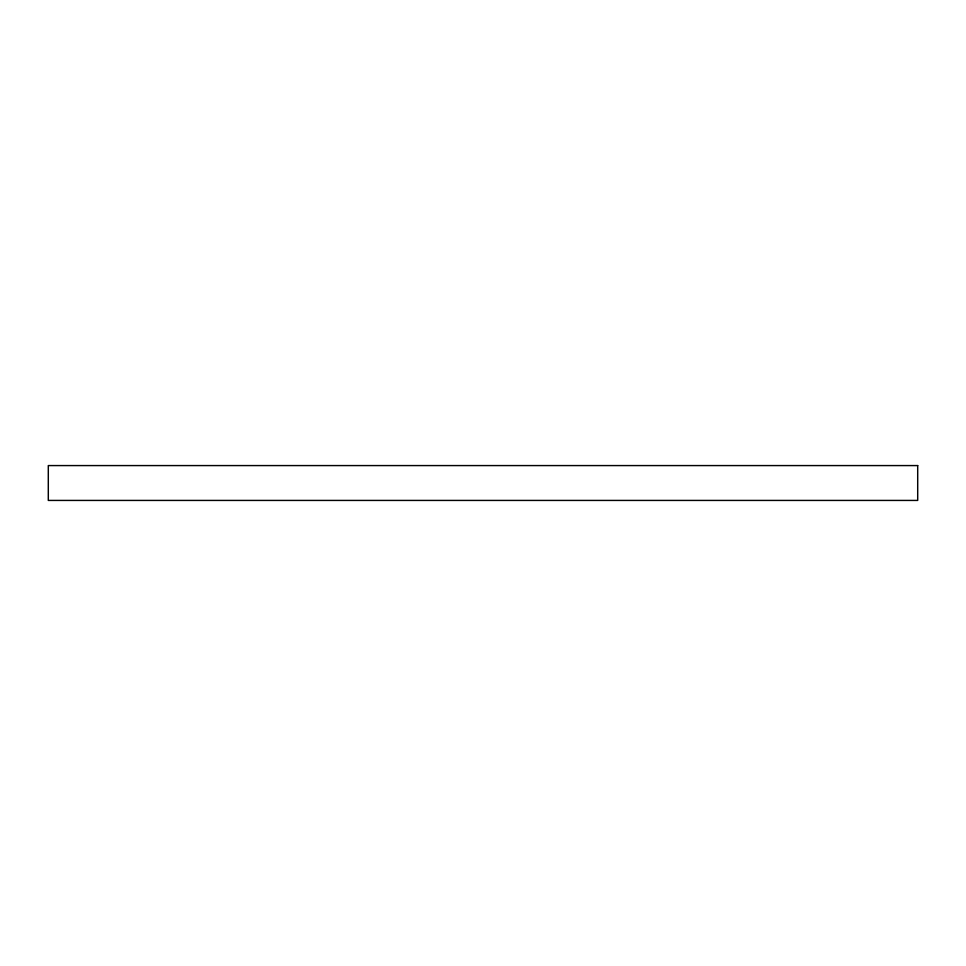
<?xml version="1.0" encoding="UTF-8"?>
<svg xmlns="http://www.w3.org/2000/svg" width="966" height="966" viewBox="0 0 966 966"><rect width="100%" height="100%" fill="white"/><g stroke="black" fill="none" stroke-linecap="round" stroke-linejoin="round"><path stroke-width="1.45" d="M917.7 465.576L48.3 465.576L48.3 500.424L917.7 500.424L917.7 465.576"/></g></svg>
